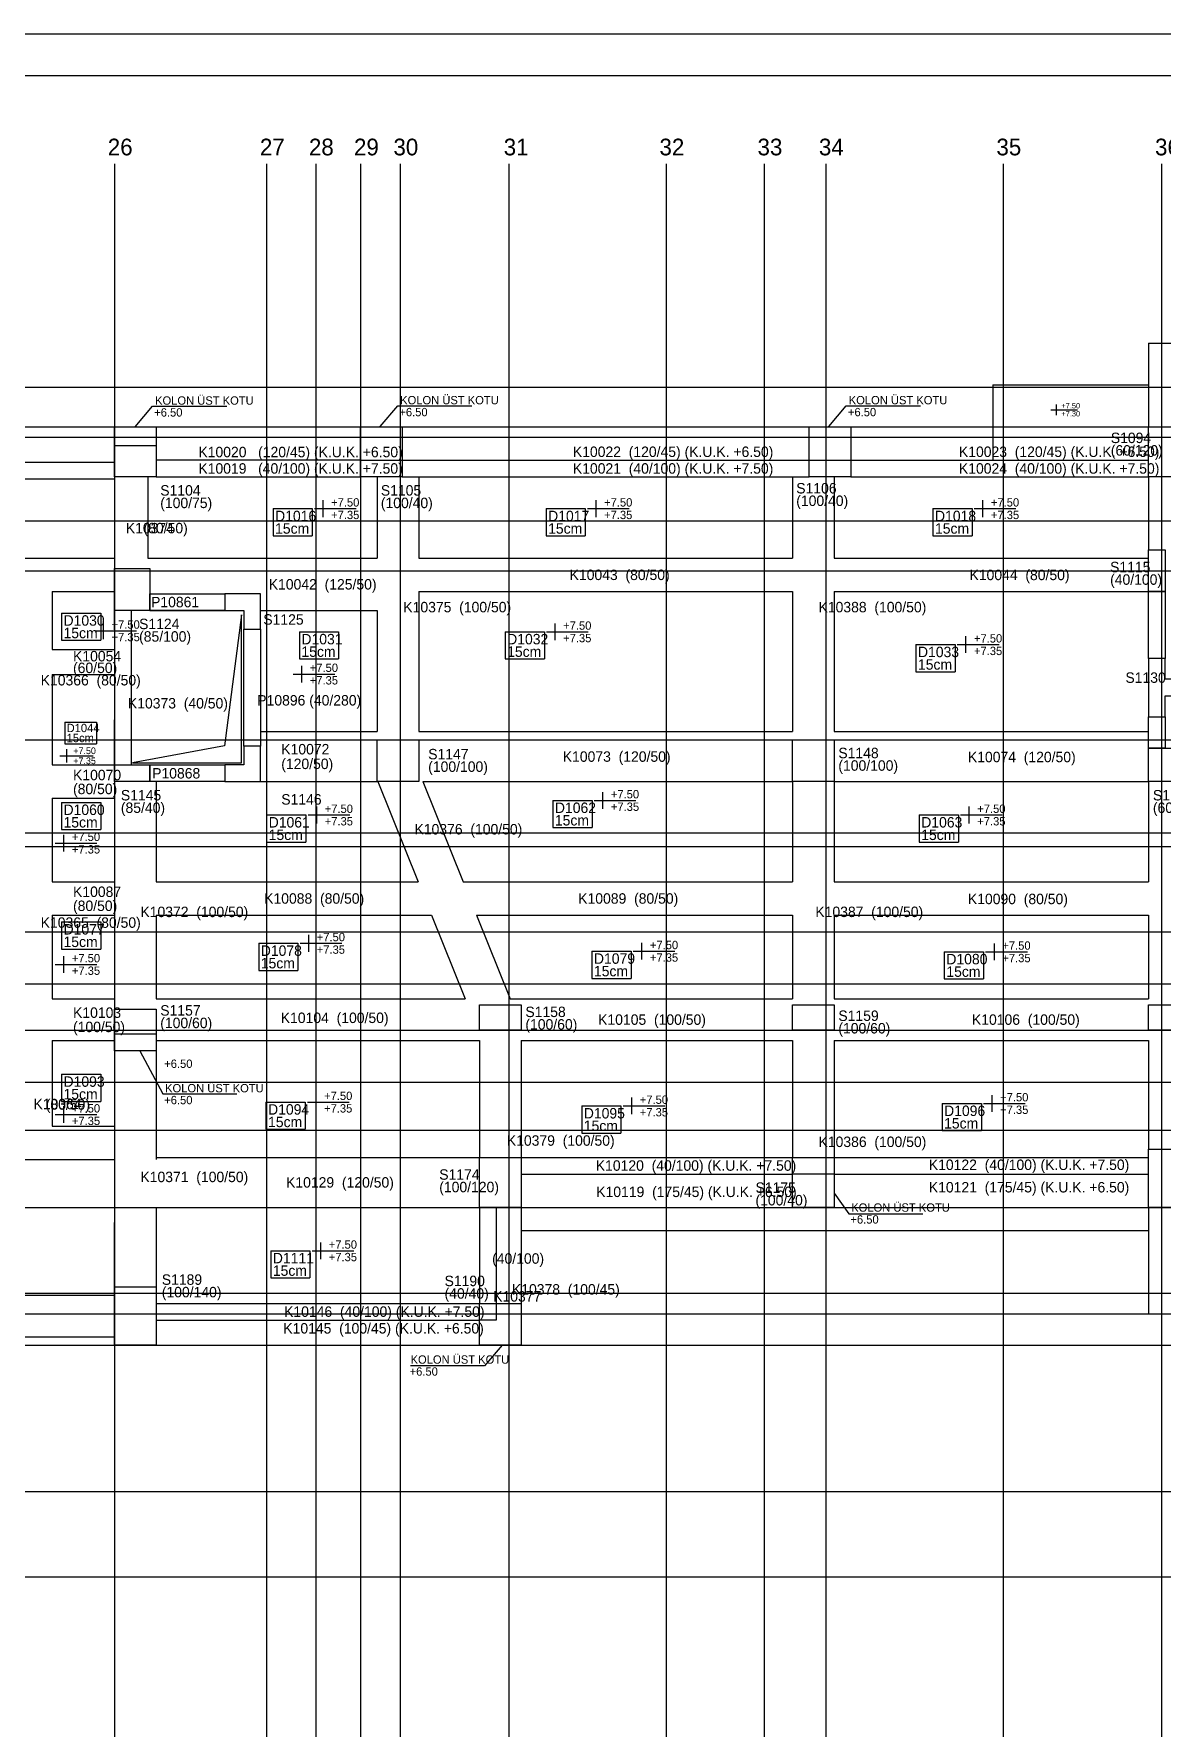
# Model space of a CAD drawing. Header units: millimetres. Extents: x -471670 to -452584, y -75378 to -66578.
# Drawn here: x -462134 to -459431, y -70636 to -66578 of the extents above; entities that cross this region are included whole.
import ezdxf

# ---------------------------------------------------------------- set-up
doc = ezdxf.new("R2010")
doc.units = ezdxf.units.MM
for name, color, linetype in [('KM Aks', 7, 'Continuous'), ('KM Döşeme Markası', 7, 'Continuous'), ('KM Döşeme Şaft', 7, 'Continuous'), ('KM Kesit Simge', 7, 'Continuous'), ('KM Kiriş', 7, 'Continuous'), ('KM Kiriş Markası', 7, 'Continuous'), ('KM Kolon', 7, 'Continuous'), ('KM Kolon Markası', 7, 'Continuous'), ('KM Perde', 7, 'Continuous'), ('KM Perde Markası', 7, 'Continuous'), ('LGP-SLAB2', 7, 'Continuous'), ('REBAR_DET2', 7, 'Continuous'), ('REBAR_DET3', 7, 'Continuous'), ('TABLO', 7, 'Continuous'), ('VM Aks Markası', 7, 'Continuous'), ('VM Kolon İzi', 7, 'Continuous')]:
    doc.layers.add(name, color=color, linetype=linetype)

msp = doc.modelspace()

# ---------------------------------------------------------------- linework, layer by layer
at = {"layer": 'KM Aks'}
for p, q in [((-461941.6, -66888.6), (-461941.6, -74043.9)), ((-461576.6, -66888.6), (-461576.6, -74043.9)), ((-461459.1, -66888.6), (-461459.1, -74043.9)), ((-461351.6, -66888.6), (-461351.6, -74043.9)), ((-461256.6, -66888.6), (-461256.6, -74043.9)), ((-460996.6, -66888.6), (-460996.6, -74043.9)), ((-460619.1, -66888.6), (-460619.1, -74043.9)), ((-460384.1, -66888.6), (-460384.1, -74043.9)), ((-460236.6, -66888.6), (-460236.6, -74043.9)), ((-459811.6, -66888.6), (-459811.6, -74043.9)), ((-459432.1, -66888.6), (-459432.1, -74043.9)), ((-469386.6, -67423.6), (-455515.4, -67423.6)), ((-469386.6, -67543.6), (-455515.4, -67543.6)), ((-469386.6, -67743.6), (-455515.4, -67743.6)), ((-469386.6, -67863.6), (-455515.4, -67863.6)), ((-469386.6, -68268.6), (-455515.4, -68268.6)), ((-469386.6, -68523.6), (-455515.4, -68523.6)), ((-469386.6, -68728.6), (-455515.4, -68728.6)), ((-469386.6, -68852.6), (-455515.4, -68852.6)), ((-469386.6, -68963.6), (-455515.4, -68963.6)), ((-469386.6, -69088.6), (-455515.4, -69088.6)), ((-469386.6, -69203.6), (-455515.4, -69203.6)), ((-469386.6, -69388.6), (-455515.4, -69388.6)), ((-469386.6, -69593.6), (-455515.4, -69593.6)), ((-469386.6, -69643.6), (-455515.4, -69643.6)), ((-469386.6, -69718.6), (-455515.4, -69718.6)), ((-469386.6, -70068.6), (-455515.4, -70068.6)), ((-469386.6, -70273.6), (-455515.4, -70273.6))]:
    msp.add_line(p, q, dxfattribs=at)
at = {"layer": 'KM Döşeme Şaft'}
msp.add_lwpolyline([(-461636.7, -67968.8), (-461677.8, -68282.8), (-461897.9, -68323.6), (-461636.7, -68323.6)], close=True, dxfattribs=at)
at = {"layer": 'KM Kesit Simge'}
msp.add_line((-469035.7, -68491.3), (-455948, -68491.3), dxfattribs=at)
at = {"layer": 'KM Kiriş'}
for p, q in [((-459463.6, -67318.5), (-458436.6, -67318.5)), ((-459463.6, -67318.5), (-459463.6, -67518.5)), ((-459836.6, -67418.5), (-459836.6, -67598.5)), ((-459836.6, -67418.5), (-459463.6, -67418.5)), ((-463001.6, -67518.5), (-461941.6, -67518.5)), ((-461941.6, -67518.5), (-461211.6, -67518.5)), ((-461256.6, -67518.5), (-460236.6, -67518.5)), ((-460316.6, -67518.5), (-459836.6, -67518.5)), ((-459836.6, -67518.5), (-459463.6, -67518.5)), ((-463001.5, -67603.5), (-461941.7, -67603.5)), ((-461351.6, -67598.5), (-461841.6, -67598.5)), ((-461251.6, -67598.5), (-460276.6, -67598.5)), ((-460176.6, -67598.5), (-459463.6, -67598.5)), ((-463001.5, -67643.5), (-461941.6, -67643.5)), ((-463001.5, -67643.5), (-461941.6, -67643.5)), ((-461941.6, -67643.5), (-461941.6, -67833.5)), ((-461861.6, -67638.6), (-461861.6, -67833.5)), ((-461841.7, -67638.5), (-461351.6, -67638.5)), ((-461841.7, -67638.5), (-461351.6, -67638.5)), ((-461311.6, -67638.6), (-461311.6, -67833.5)), ((-461251.6, -67638.5), (-460276.6, -67638.5)), ((-461211.6, -67638.5), (-460316.6, -67638.5)), ((-461211.6, -67638.5), (-461211.6, -67833.5)), ((-460316.6, -67638.5), (-460316.6, -67833.5)), ((-460216.6, -67638.6), (-460216.6, -67833.5)), ((-460176.6, -67638.5), (-459463.6, -67638.5)), ((-460176.6, -67638.5), (-459463.6, -67638.5)), ((-459463.6, -67638.5), (-459463.6, -67813.5)), ((-462767.6, -67833.5), (-462090.6, -67833.5)), ((-462170.6, -67833.5), (-461941.6, -67833.5)), ((-461861.6, -67833.5), (-461311.6, -67833.5)), ((-461211.6, -67833.5), (-460316.6, -67833.5)), ((-460216.6, -67833.5), (-459463.6, -67833.5)), ((-462090.6, -67913.5), (-461941.7, -67913.5)), ((-462090.6, -67913.5), (-462090.6, -68052)), ((-461211.6, -67913.5), (-460316.6, -67913.5)), ((-461211.6, -67913.5), (-461211.6, -68248.5)), ((-460316.6, -67913.5), (-460316.6, -68248.5)), ((-460216.6, -67913.5), (-459463.6, -67913.5)), ((-460216.6, -67913.5), (-460216.6, -68248.5)), ((-461941.7, -67958.4), (-461941.6, -68052)), ((-461901.6, -67958.4), (-461901.6, -68112)), ((-461856.7, -67958.5), (-461631.6, -67958.5)), ((-461591.6, -67958.5), (-461311.6, -67958.5)), ((-461311.6, -67958.5), (-461311.6, -68248.5)), ((-462090.6, -68052), (-461941.6, -68052)), ((-461901.6, -68052), (-461901.6, -68328.4)), ((-462090.6, -68112), (-461941.6, -68112)), ((-462090.6, -68112), (-462090.6, -68328.6)), ((-461941.6, -68112), (-461941.7, -68328.4)), ((-461591.6, -68248.5), (-461311.6, -68248.5)), ((-461211.6, -68248.5), (-460316.6, -68248.5)), ((-460216.6, -68248.5), (-459463.6, -68248.5)), ((-462090.6, -68328.6), (-461941.7, -68328.6)), ((-461841.6, -68368.6), (-461841.6, -68608.5)), ((-461591.6, -68368.6), (-461311.6, -68368.6)), ((-461310.5, -68368.6), (-461213.7, -68608.5)), ((-461202.7, -68368.6), (-460316.6, -68368.6)), ((-461202.7, -68368.6), (-461105.9, -68608.5)), ((-460316.6, -68368.6), (-460316.6, -68608.5)), ((-460216.6, -68368.6), (-459463.7, -68368.6)), ((-460216.6, -68368.6), (-460216.6, -68608.5)), ((-459463.7, -68368.6), (-459463.1, -68608.5)), ((-462090.6, -68408.5), (-461941.6, -68408.5)), ((-462090.6, -68408.5), (-462090.6, -68608.5)), ((-461941.6, -68408.5), (-461941.6, -68608.5)), ((-462090.6, -68608.5), (-461941.6, -68608.5)), ((-461841.6, -68608.5), (-461213.7, -68608.5)), ((-461105.9, -68608.5), (-460316.6, -68608.5)), ((-460216.6, -68608.5), (-459463.1, -68608.5)), ((-462090.6, -68688.5), (-461941.6, -68688.5)), ((-462090.6, -68688.5), (-462090.6, -68888.6)), ((-461941.6, -68688.5), (-461941.6, -68888.6)), ((-461841.6, -68688.5), (-461181.4, -68688.5)), ((-461841.6, -68688.5), (-461841.6, -68888.6)), ((-461181.4, -68688.5), (-461100.8, -68888.6)), ((-461073.6, -68688.5), (-460316.6, -68688.5)), ((-461073.6, -68688.5), (-460992.9, -68888.6)), ((-460316.6, -68688.5), (-460316.6, -68888.6)), ((-460216.6, -68688.5), (-459463.1, -68688.5)), ((-460216.6, -68688.5), (-460216.6, -68888.6)), ((-459463.1, -68688.5), (-459463.1, -68888.6)), ((-462090.6, -68888.6), (-461941.6, -68888.6)), ((-461841.6, -68888.6), (-461100.8, -68888.6)), ((-460992.9, -68888.6), (-460316.6, -68888.6)), ((-460216.6, -68888.6), (-459463.1, -68888.6)), ((-462090.6, -68988.6), (-461941.6, -68988.6)), ((-462090.6, -68988.6), (-462090.6, -69193.6)), ((-461941.6, -68988.6), (-461941.6, -69193.6)), ((-461841.6, -68988.6), (-461066.6, -68988.6)), ((-461841.6, -68988.6), (-461841.6, -69273.6)), ((-461066.6, -68988.6), (-461066.6, -69268.6)), ((-460966.6, -68988.6), (-460316.6, -68988.6)), ((-460966.6, -68988.6), (-460966.6, -69443.6)), ((-460316.6, -68988.6), (-460316.6, -69268.6)), ((-460216.6, -68988.6), (-459463.1, -68988.6)), ((-460216.6, -68988.6), (-460216.6, -69268.6)), ((-459463.1, -68988.6), (-459463.6, -69248.7)), ((-462090.6, -69193.6), (-461941.6, -69193.6)), ((-461841.6, -69193.6), (-461841.6, -69268.6)), ((-461941.6, -69268.6), (-461941.7, -69578.6)), ((-461841.6, -69268.6), (-461066.6, -69268.6)), ((-461006.6, -69268.6), (-460316.6, -69268.6)), ((-460966.6, -69268.6), (-460316.6, -69268.6)), ((-460216.6, -69268.6), (-459463.6, -69268.6)), ((-460216.6, -69268.6), (-459463.6, -69268.6)), ((-462767.6, -69273.6), (-462090.6, -69273.6)), ((-462170.6, -69273.6), (-461941.6, -69273.6)), ((-461941.6, -69273.6), (-461941.6, -69388.6)), ((-460966.6, -69308.6), (-460316.6, -69308.6)), ((-460216.6, -69308.6), (-459463.6, -69308.6)), ((-461841.6, -69388.6), (-461841.7, -69578.6)), ((-461841.6, -69388.6), (-461066.6, -69388.6)), ((-461066.6, -69388.6), (-461066.7, -69618.5)), ((-461066.6, -69388.6), (-461066.6, -69618.6)), ((-461026.6, -69388.6), (-461026.7, -69618.5)), ((-459463.6, -69388.7), (-459463.1, -69643.6)), ((-460966.6, -69443.6), (-460266.6, -69443.6)), ((-460966.6, -69443.6), (-460966.6, -69718.6)), ((-460266.6, -69443.6), (-459463.1, -69443.6)), ((-463001.5, -69598.6), (-461941.7, -69598.6)), ((-461841.7, -69618.6), (-461066.7, -69618.6)), ((-461841.7, -69618.6), (-461066.7, -69618.6)), ((-461841.7, -69658.6), (-461066.7, -69658.6)), ((-459463.1, -69643.6), (-458436.6, -69643.6)), ((-463001.5, -69698.6), (-461941.7, -69698.6)), ((-461841.7, -69718.6), (-460966.6, -69718.6))]:
    msp.add_line(p, q, dxfattribs=at)
at = {"layer": 'KM Kolon'}
for points in [[(-461941.6, -67518.5), (-461841.6, -67518.5), (-461841.6, -67638.5), (-461941.6, -67638.5)], [(-461351.6, -67518.5), (-461251.6, -67518.5), (-461251.6, -67638.5), (-461351.6, -67638.5)], [(-460276.6, -67518.5), (-460176.6, -67518.5), (-460176.6, -67638.5), (-460276.6, -67638.5)], [(-459463.6, -67518.5), (-459403.6, -67518.5), (-459403.6, -67638.5), (-459463.6, -67638.5)], [(-459463.6, -67518.5), (-459363.6, -67518.5), (-459363.6, -67638.5), (-459463.6, -67638.5)], [(-461941.6, -67563.5), (-461841.6, -67563.5), (-461841.6, -67638.5), (-461941.6, -67638.5)], [(-461351.6, -67598.5), (-461251.6, -67598.5), (-461251.6, -67638.5), (-461351.6, -67638.5)], [(-460276.6, -67598.5), (-460176.6, -67598.5), (-460176.6, -67638.5), (-460276.6, -67638.5)], [(-459463.6, -67813.5), (-459423.6, -67813.5), (-459423.6, -67913.5), (-459463.6, -67913.5)], [(-461941.6, -67858.4), (-461856.6, -67858.4), (-461856.6, -67958.4), (-461941.6, -67958.4)], [(-461676.6, -67918.5), (-461676.6, -67958.5), (-461631.6, -67958.5), (-461631.6, -68003.5), (-461591.6, -68003.5), (-461591.6, -67918.5)], [(-459423.6, -68073.5), (-459463.6, -68073.5), (-459463.6, -68213.5), (-459423.6, -68213.5), (-459423.6, -68163.5), (-459373.6, -68163.5), (-459373.6, -68123.5), (-459423.6, -68123.5)], [(-461591.6, -68283.5), (-461631.6, -68283.5), (-461631.6, -68328.5), (-461676.6, -68328.5), (-461676.6, -68368.6), (-461591.6, -68368.6)], [(-461311.6, -68268.5), (-461211.6, -68268.5), (-461211.6, -68368.6), (-461311.6, -68368.6)], [(-460316.6, -68268.5), (-460216.6, -68268.5), (-460216.6, -68368.6), (-460316.6, -68368.6)], [(-459463.6, -68288.6), (-459403.6, -68288.6), (-459403.6, -68368.6), (-459463.6, -68368.6)], [(-461941.6, -68328.6), (-461856.6, -68328.6), (-461856.6, -68368.6), (-461941.6, -68368.6)], [(-461066.6, -68903.6), (-460966.6, -68903.6), (-460966.6, -68963.6), (-461066.6, -68963.6)], [(-460316.6, -68903.6), (-460216.6, -68903.6), (-460216.6, -68963.6), (-460316.6, -68963.6)], [(-459463.6, -68903.6), (-459363.6, -68903.6), (-459363.6, -68963.6), (-459463.6, -68963.6)], [(-461941.6, -68913.6), (-461841.6, -68913.6), (-461841.6, -68973.6), (-461941.6, -68973.6)], [(-461941.6, -68913.6), (-461841.6, -68913.6), (-461841.6, -69013.6), (-461941.6, -69013.6)], [(-461066.6, -69268.6), (-460966.6, -69268.6), (-460966.6, -69388.6), (-461066.6, -69388.6)], [(-460316.6, -69268.6), (-460216.6, -69268.6), (-460216.6, -69308.6), (-460316.6, -69308.6)], [(-460316.6, -69268.6), (-460216.6, -69268.6), (-460216.6, -69388.6), (-460316.6, -69388.6)], [(-459463.6, -69248.6), (-459363.6, -69248.6), (-459363.6, -69388.6), (-459463.6, -69388.6)], [(-461941.6, -69578.6), (-461841.6, -69578.6), (-461841.6, -69718.6), (-461941.6, -69718.6)], [(-461066.6, -69618.6), (-461026.6, -69618.6), (-461026.6, -69658.6), (-461066.6, -69658.6)], [(-461066.6, -69618.6), (-460966.6, -69618.6), (-460966.6, -69718.6), (-461066.6, -69718.6)]]:
    msp.add_lwpolyline(points, close=True, dxfattribs=at)
at = {"layer": 'KM Perde'}
for points in [[(-461856.7, -67918.5), (-461676.6, -67918.5), (-461676.6, -67958.5), (-461856.7, -67958.5)], [(-459423.6, -67913.5), (-459423.6, -68073.5), (-459463.6, -68073.5), (-459463.6, -67913.5)], [(-461591.6, -68003.5), (-461591.6, -68283.5), (-461631.6, -68283.5), (-461631.6, -68003.5)], [(-459423.6, -68213.5), (-459423.6, -68288.7), (-459463.7, -68288.7), (-459463.6, -68213.5)], [(-461856.7, -68328.6), (-461676.6, -68328.6), (-461676.6, -68368.6), (-461856.7, -68368.6)]]:
    msp.add_lwpolyline(points, close=True, dxfattribs=at)
at = {"layer": 'LGP-SLAB2'}
for p, q in [((-459697.6, -67477.9), (-459633.6, -67477.9)), ((-459684.8, -67465.1), (-459684.8, -67490.7)), ((-461561.4, -67714.8), (-461467.2, -67714.8)), ((-461561.4, -67714.8), (-461561.4, -67779.8)), ((-461467.2, -67714.8), (-461467.2, -67779.8)), ((-460907.1, -67714.8), (-460813, -67714.8)), ((-460907.1, -67714.8), (-460907.1, -67779.8)), ((-460813, -67714.8), (-460813, -67779.8)), ((-459980, -67714.8), (-459886, -67714.8)), ((-459980, -67714.8), (-459980, -67779.8)), ((-459886, -67714.8), (-459886, -67779.8)), ((-461561.4, -67779.8), (-461467.2, -67779.8)), ((-460907.1, -67779.8), (-460813, -67779.8)), ((-459980, -67779.8), (-459886, -67779.8)), ((-462068.4, -67965.1), (-461974.2, -67965.1)), ((-462068.4, -67965.1), (-462068.4, -68030.1)), ((-461974.2, -67965.1), (-461974.2, -68030.1)), ((-461498.3, -68009.8), (-461404.2, -68009.8)), ((-461498.3, -68009.8), (-461498.3, -68074.8)), ((-461404.2, -68009.8), (-461404.2, -68074.8)), ((-461005.3, -68009.8), (-460911.1, -68009.8)), ((-461005.3, -68009.8), (-461005.3, -68074.8)), ((-460911.1, -68009.8), (-460911.1, -68074.8)), ((-462068.4, -68030.1), (-461974.2, -68030.1)), ((-460020.8, -68040.5), (-459926.6, -68040.5)), ((-460020.8, -68040.5), (-460020.8, -68105.5)), ((-459926.6, -68040.5), (-459926.6, -68105.5)), ((-461498.3, -68074.8), (-461404.2, -68074.8)), ((-461005.3, -68074.8), (-460911.1, -68074.8)), ((-460020.8, -68105.5), (-459926.6, -68105.5)), ((-462060, -68226.1), (-461984.7, -68226.1)), ((-462060, -68226.1), (-462060, -68278.1)), ((-461984.7, -68226.1), (-461984.7, -68278.1)), ((-462060, -68278.1), (-461984.7, -68278.1)), ((-460890.9, -68413.7), (-460796.7, -68413.7)), ((-460890.9, -68413.7), (-460890.9, -68478.7)), ((-460796.7, -68413.7), (-460796.7, -68478.7)), ((-462068.4, -68418.5), (-461974.1, -68418.5)), ((-462068.4, -68418.5), (-462068.4, -68483.5)), ((-461974.1, -68418.5), (-461974.1, -68483.5)), ((-461576.7, -68448.5), (-461482.5, -68448.5)), ((-461576.7, -68448.5), (-461576.7, -68513.5)), ((-461482.5, -68448.5), (-461482.5, -68513.5)), ((-460013, -68448.5), (-459918.7, -68448.5)), ((-460013, -68448.5), (-460013, -68513.5)), ((-459918.7, -68448.5), (-459918.7, -68513.5)), ((-462068.4, -68483.5), (-461974.1, -68483.5)), ((-460890.9, -68478.7), (-460796.7, -68478.7)), ((-461576.7, -68513.5), (-461482.5, -68513.5)), ((-460013, -68513.5), (-459918.7, -68513.5)), ((-462068.4, -68704.8), (-461974.2, -68704.8)), ((-462068.4, -68704.8), (-462068.4, -68769.8)), ((-461974.2, -68704.8), (-461974.2, -68769.8)), ((-462068.4, -68769.8), (-461974.2, -68769.8)), ((-461595.7, -68755.9), (-461501.6, -68755.9)), ((-461595.7, -68755.9), (-461595.7, -68820.9)), ((-461501.6, -68755.9), (-461501.6, -68820.9)), ((-460797.3, -68774.9), (-460703.2, -68774.9)), ((-460797.3, -68774.9), (-460797.3, -68839.9)), ((-460703.2, -68774.9), (-460703.2, -68839.9)), ((-459952.8, -68776.2), (-459858.6, -68776.2)), ((-459952.8, -68776.2), (-459952.8, -68841.2)), ((-459858.6, -68776.2), (-459858.6, -68841.2)), ((-461595.7, -68820.9), (-461501.6, -68820.9)), ((-460797.3, -68839.9), (-460703.2, -68839.9)), ((-459952.8, -68841.2), (-459858.6, -68841.2)), ((-462068.4, -69069.5), (-461974.2, -69069.5)), ((-462068.4, -69069.5), (-462068.4, -69134.5)), ((-461974.2, -69069.5), (-461974.2, -69134.5)), ((-462068.4, -69134.5), (-461974.2, -69134.5)), ((-461578.2, -69136.2), (-461484, -69136.2)), ((-461578.2, -69136.2), (-461578.2, -69201.2)), ((-461484, -69136.2), (-461484, -69201.2)), ((-460821.6, -69145.4), (-460727.5, -69145.4)), ((-460821.6, -69145.4), (-460821.6, -69210.4)), ((-460727.5, -69145.4), (-460727.5, -69210.4)), ((-459958.2, -69139.5), (-459863.9, -69139.5)), ((-459958.2, -69139.5), (-459958.2, -69204.5)), ((-459863.9, -69139.5), (-459863.9, -69204.5)), ((-461578.2, -69201.2), (-461484, -69201.2)), ((-460821.6, -69210.4), (-460727.5, -69210.4)), ((-459958.2, -69204.5), (-459863.9, -69204.5)), ((-461566.8, -69492.3), (-461472.8, -69492.3)), ((-461566.8, -69492.3), (-461566.8, -69557.3)), ((-461472.8, -69492.3), (-461472.8, -69557.3)), ((-461566.8, -69557.3), (-461472.8, -69557.3))]:
    msp.add_line(p, q, dxfattribs=at)
at = {"layer": 'REBAR_DET2'}
for p, q in [((-461462.2, -67714.8), (-461362.2, -67714.8)), ((-461442.2, -67694.8), (-461442.2, -67734.8)), ((-460808, -67714.8), (-460708, -67714.8)), ((-460788, -67694.8), (-460788, -67734.8)), ((-459881, -67714.8), (-459781, -67714.8)), ((-459861, -67694.8), (-459861, -67734.8)), ((-461988.3, -68007.3), (-461888.3, -68007.3)), ((-461968.3, -67987.3), (-461968.3, -68027.3)), ((-460906.1, -68009.8), (-460806.1, -68009.8)), ((-460886.1, -67989.8), (-460886.1, -68029.8)), ((-459921.6, -68040.5), (-459821.6, -68040.5)), ((-459901.6, -68020.5), (-459901.6, -68060.5)), ((-461493.3, -68090.9), (-461493.3, -68130.9)), ((-461513.3, -68110.9), (-461413.3, -68110.9)), ((-462056, -68290.7), (-462056, -68322.7)), ((-462072, -68306.7), (-461992, -68306.7)), ((-460791.7, -68413.7), (-460691.7, -68413.7)), ((-460771.7, -68393.7), (-460771.7, -68433.7)), ((-461477.5, -68448.5), (-461377.5, -68448.5)), ((-461457.5, -68428.5), (-461457.5, -68468.5)), ((-459913.7, -68448.5), (-459813.7, -68448.5)), ((-459893.7, -68428.5), (-459893.7, -68468.5)), ((-462063.4, -68495.8), (-462063.4, -68535.8)), ((-462083.4, -68515.8), (-461983.4, -68515.8)), ((-461476.6, -68735.9), (-461476.6, -68775.9)), ((-461496.6, -68755.9), (-461396.6, -68755.9)), ((-460698.2, -68774.9), (-460598.2, -68774.9)), ((-460678.2, -68754.9), (-460678.2, -68794.9)), ((-459853.6, -68776.2), (-459753.6, -68776.2)), ((-459833.6, -68756.2), (-459833.6, -68796.2)), ((-462083.4, -68806.4), (-461983.4, -68806.4)), ((-462063.4, -68786.4), (-462063.4, -68826.4)), ((-462063.4, -69146.1), (-462063.4, -69186.1)), ((-461479, -69136.2), (-461379, -69136.2)), ((-461459, -69116.2), (-461459, -69156.2)), ((-460722.5, -69145.4), (-460622.5, -69145.4)), ((-460702.5, -69125.4), (-460702.5, -69165.4)), ((-459858.9, -69139.5), (-459758.9, -69139.5)), ((-459838.9, -69119.5), (-459838.9, -69159.5)), ((-462083.4, -69166.1), (-461983.4, -69166.1)), ((-461467.8, -69492.3), (-461367.8, -69492.3)), ((-461447.8, -69472.3), (-461447.8, -69512.3))]:
    msp.add_line(p, q, dxfattribs=at)
at = {"layer": 'TABLO'}
for points in [[(-469669.6, -66577.6), (-452583.6, -66577.6), (-452583.6, -75377.6), (-469669.6, -75377.6)], [(-469569.6, -66677.6), (-452683.6, -66677.6), (-452683.6, -75277.6), (-469569.6, -75277.6)]]:
    msp.add_lwpolyline(points, close=True, dxfattribs=at)
at = {"layer": 'VM Kolon İzi'}
for points in [[(-461891.6, -67518.5), (-461849.8, -67469), (-461672.4, -67469)], [(-461304.3, -67517.7), (-461262.5, -67468.2), (-461085.1, -67468.2)], [(-460229.3, -67517.7), (-460187.5, -67468.2), (-460010.1, -67468.2)], [(-461880.9, -69013.6), (-461825.8, -69116), (-461648.4, -69116)], [(-460216.3, -69354.4), (-460181.5, -69403.9), (-460004.1, -69403.9)], [(-461012.6, -69718.6), (-461054.4, -69768.1), (-461231.8, -69768.1)]]:
    msp.add_lwpolyline(points, dxfattribs=at)

# ---------------------------------------------------------------- texts
at = {"layer": 'KM Döşeme Markası'}
for s, height, p in [('+7.50', 12.8, (-459672, -67474.7)), ('+7.30', 12.8, (-459672, -67493.9)), ('D1016', 25, (-461556.4, -67744.8)), ('D1017', 25, (-460902.1, -67744.8)), ('D1018', 25, (-459975, -67744.8)), ('15cm', 25, (-461556.4, -67774.8)), ('15cm', 25, (-460902.1, -67774.8)), ('15cm', 25, (-459975, -67774.8)), ('D1030', 25, (-462063.4, -67995.1)), ('15cm', 25, (-462063.4, -68025.1)), ('15cm', 25, (-461493.3, -68069.8)), ('D1031', 25, (-461493.3, -68039.8)), ('15cm', 25, (-461000.3, -68069.8)), ('D1032', 25, (-461000.3, -68039.8)), ('D1033', 25, (-460015.8, -68070.5)), ('15cm', 25, (-460015.8, -68100.5)), ('15cm', 20, (-462056, -68274.1)), ('D1044', 20, (-462056, -68250.1)), ('15cm', 25, (-462063.4, -68478.5)), ('D1060', 25, (-462063.4, -68448.5)), ('D1061', 25, (-461571.7, -68478.5)), ('15cm', 25, (-460885.9, -68473.7)), ('D1062', 25, (-460885.9, -68443.7)), ('D1063', 25, (-460008, -68478.5)), ('15cm', 25, (-461571.7, -68508.5)), ('15cm', 25, (-460008, -68508.5)), ('15cm', 25, (-462063.4, -68764.8)), ('D1077', 25, (-462063.4, -68734.8)), ('D1078', 25, (-461590.7, -68785.9)), ('D1079', 25, (-460792.3, -68804.9)), ('D1080', 25, (-459947.8, -68806.2)), ('15cm', 25, (-461590.7, -68815.9)), ('15cm', 25, (-460792.3, -68834.9)), ('15cm', 25, (-459947.8, -68836.2)), ('15cm', 25, (-462063.4, -69129.5)), ('D1093', 25, (-462063.4, -69099.5)), ('D1094', 25, (-461573.2, -69166.2)), ('D1096', 25, (-459953.2, -69169.5)), ('15cm', 25, (-461573.2, -69196.2)), ('15cm', 25, (-460816.6, -69205.4)), ('D1095', 25, (-460816.6, -69175.4)), ('15cm', 25, (-459953.2, -69199.5)), ('D1111', 25, (-461561.8, -69522.3)), ('15cm', 25, (-461561.8, -69552.3))]:
    msp.add_text(s, height=height, dxfattribs=at).set_placement(p)
at = {"layer": 'KM Kiriş Markası'}
for s, p in [('K10020   (120/45) (K.U.K. +6.50)', (-461740.2, -67591.7)), ('K10019   (40/100) (K.U.K. +7.50) ', (-461740.2, -67631)), ('K10022  (120/45) (K.U.K. +6.50)', (-460842.8, -67591)), ('K10021  (40/100) (K.U.K. +7.50) ', (-460842.8, -67631)), ('K10023  (120/45) (K.U.K. +6.50)', (-459917.7, -67591)), ('K10024  (40/100) (K.U.K. +7.50) ', (-459917.7, -67631)), ('K10374', (-461914.1, -67773.9)), ('(80/50)', (-461871.6, -67773.9)), ('K10042  (125/50)', (-461571.6, -67908.5)), ('K10043  (80/50)', (-460850.6, -67885.8)), ('K10044  (80/50)', (-459892.3, -67886)), ('K10375  (100/50)', (-461249.1, -67963.1)), ('K10388  (100/50)', (-460254.1, -67963.1)), ('(60/50)', (-462040.6, -68108.6)), ('K10054', (-462040.6, -68080.6)), ('K10366  (80/50)', (-462118.1, -68138.2)), ('K10373  (40/50)', (-461909.1, -68193.4)), ('K10072', (-461541.6, -68303.4)), ('K10073  (120/50)', (-460867, -68321.1)), ('(120/50)', (-461541.6, -68338.5)), ('K10074  (120/50)', (-459896.2, -68322.1)), ('(80/50)', (-462040.6, -68398.6)), ('K10070', (-462040.6, -68365.3)), ('K10376  (100/50)', (-461222.3, -68495.1)), ('K10087', (-462040.6, -68644.9)), ('(80/50)', (-462040.6, -68678.5)), ('K10088  (80/50)', (-461582.6, -68661)), ('K10089  (80/50)', (-460830, -68661)), ('K10090  (80/50)', (-459896.2, -68662.1)), ('K10365  (80/50)', (-462118.1, -68718.7)), ('K10372  (100/50)', (-461879.1, -68693.1)), ('K10387  (100/50)', (-460261.7, -68693)), ('(100/50)', (-462040.6, -68968.6)), ('K10103', (-462040.6, -68934.4)), ('K10104  (100/50)', (-461542.8, -68946.8)), ('K10105  (100/50)', (-460782.3, -68951.1)), ('K10106  (100/50)', (-459886.5, -68951.1)), ('K10364', (-462135.4, -69153.3)), ('(80/50)', (-462106, -69154.4)), ('K10379  (100/50)', (-461001, -69240.7)), ('K10386  (100/50)', (-460254.1, -69243.8)), ('K10371  (100/50)', (-461879.1, -69327.9)), ('K10120  (40/100) (K.U.K. +7.50) ', (-460787.9, -69300.6)), ('K10122  (40/100) (K.U.K. +7.50) ', (-459989.8, -69298.8)), ('K10129  (120/50)', (-461530.1, -69341)), ('K10119  (175/45) (K.U.K. +6.50)', (-460786.8, -69363.6)), ('K10121  (175/45) (K.U.K. +6.50)', (-459989.8, -69352.6)), ('(40/100)', (-461036.3, -69523.3)), ('K10377', (-461033.8, -69614)), ('K10378  (100/45)', (-460988.8, -69597.2)), ('K10146  (40/100) (K.U.K. +7.50) ', (-461534.8, -69650.5)), ('K10145  (100/45) (K.U.K. +6.50)', (-461536.7, -69690.5))]:
    msp.add_text(s, height=25, dxfattribs=at).set_placement(p)
at = {"layer": 'KM Kolon Markası'}
for s, p in [('S1094', (-459553.7, -67557.7)), ('(60/120)', (-459553.7, -67587.7)), ('S1104', (-461831.6, -67683.5)), ('S1105', (-461303, -67683.5)), ('S1106', (-460307.5, -67678.4)), ('(100/40)', (-460307.5, -67708.4)), ('(100/75)', (-461831.6, -67713.5)), ('(100/40)', (-461303, -67713.5)), ('S1115', (-459555.4, -67867.1)), ('(40/100)', (-459555.4, -67897.1)), ('S1125', (-461584.6, -67992.7)), ('S1124', (-461882.3, -68003.4)), ('(85/100)', (-461882.3, -68033.4)), ('S1130', (-459518.7, -68132)), ('S1147', (-461189.5, -68315.2)), ('S1148', (-460206.6, -68312.5)), ('(100/100)', (-461189.5, -68345.2)), ('(100/100)', (-460206.6, -68342.5)), ('S1145', (-461926, -68413.6)), ('S1146', (-461541.6, -68423.6)), ('S1151', (-459452.8, -68413.6)), ('(85/40)', (-461926, -68443.6)), ('(60/80)', (-459452.8, -68443.6)), ('S1157', (-461831.6, -68929)), ('(100/60)', (-461831.6, -68959)), ('S1158', (-460956.6, -68932.5)), ('(100/60)', (-460956.6, -68962.5)), ('S1159', (-460206.6, -68941.8)), ('(100/60)', (-460206.6, -68971.8)), ('S1174', (-461163, -69322.1)), ('(100/120)', (-461163, -69352.1)), ('S1175', (-460405.2, -69353.6)), ('(100/40)', (-460405.2, -69383.6)), ('S1189', (-461827.9, -69573.8)), ('S1190', (-461150.3, -69577)), ('(100/140)', (-461827.9, -69603.8)), ('(40/40)', (-461150.3, -69607))]:
    msp.add_text(s, height=25, dxfattribs=at).set_placement(p)
at = {"layer": 'KM Perde Markası'}
for s, p in [('P10861 ', (-461853.6, -67951)), ('P10896 (40/280)', (-461599.1, -68186.3)), ('P10868 ', (-461851, -68361.1))]:
    msp.add_text(s, height=25, dxfattribs=at).set_placement(p)
at = {"layer": 'REBAR_DET3'}
for s, height, p in [('+7.50', 20, (-461422.2, -67709.8)), ('+7.35', 20, (-461422.2, -67739.8)), ('+7.50', 20, (-460768, -67709.8)), ('+7.35', 20, (-460768, -67739.8)), ('+7.50', 20, (-459841, -67709.8)), ('+7.35', 20, (-459841, -67739.8)), ('+7.50', 20, (-461948.3, -68002.3)), ('+7.50', 20, (-460866.1, -68004.8)), ('+7.35', 20, (-461948.3, -68032.3)), ('+7.35', 20, (-460866.1, -68034.8)), ('+7.50', 20, (-459881.6, -68035.5)), ('+7.35', 20, (-459881.6, -68065.5)), ('+7.50', 20, (-461473.3, -68105.9)), ('+7.35', 20, (-461473.3, -68135.9)), ('+7.50', 16, (-462040, -68302.7)), ('+7.35', 16, (-462040, -68326.7)), ('+7.50', 20, (-460751.7, -68408.7)), ('+7.50', 20, (-461437.5, -68443.6)), ('+7.35', 20, (-461437.5, -68473.5)), ('+7.35', 20, (-460751.7, -68438.7)), ('+7.50', 20, (-459873.7, -68443.6)), ('+7.35', 20, (-459873.7, -68473.5)), ('+7.50', 20, (-462043.4, -68510.8)), ('+7.35', 20, (-462043.4, -68540.8)), ('+7.50', 20, (-461456.6, -68750.9)), ('+7.50', 20, (-462043.4, -68801.4)), ('+7.35', 20, (-461456.6, -68780.9)), ('+7.50', 20, (-460658.2, -68769.9)), ('+7.35', 20, (-460658.2, -68799.9)), ('+7.50', 20, (-459813.6, -68771.2)), ('+7.35', 20, (-459813.6, -68801.2)), ('+7.35', 20, (-462043.4, -68831.4)), ('+7.50', 20, (-462043.4, -69161.1)), ('+7.50', 20, (-461439, -69131.2)), ('+7.35', 20, (-461439, -69161.2)), ('+7.50', 20, (-460682.5, -69140.4)), ('+7.50', 20, (-459818.9, -69134.5)), ('+7.35', 20, (-459818.9, -69164.5)), ('+7.35', 20, (-462043.4, -69191.1)), ('+7.35', 20, (-460682.5, -69170.4)), ('+7.50', 20, (-461427.8, -69487.3)), ('+7.35', 20, (-461427.8, -69517.3))]:
    msp.add_text(s, height=height, dxfattribs=at).set_placement(p)
at = {"layer": 'VM Aks Markası'}
for s, p in [('26', (-461957.3, -66868.6)), ('27', (-461592.8, -66868.6)), ('28', (-461475.3, -66868.6)), ('29', (-461367.3, -66868.6)), ('30', (-461272.8, -66868.6)), ('31', (-461008.5, -66868.6)), ('32', (-460635.3, -66868.6)), ('33', (-460400.3, -66868.6)), ('34', (-460253.2, -66868.6)), ('35', (-459827.8, -66868.6)), ('36', (-459447.7, -66868.6))]:
    msp.add_text(s, height=40, dxfattribs=at).set_placement(p)
at = {"layer": 'VM Kolon İzi'}
for s, p in [('KOLON ÜST KOTU', (-461844, -67465.8)), ('KOLON ÜST KOTU', (-461256.7, -67464.9)), ('KOLON ÜST KOTU', (-460181.7, -67464.9)), ('+6.50', (-461846, -67494.3)), ('+6.50', (-461258.6, -67493.5)), ('+6.50', (-460183.6, -67493.5)), ('+6.50', (-461822, -69054.3)), ('KOLON ÜST KOTU', (-461820, -69112.8)), ('+6.50', (-461822, -69141.3)), ('KOLON ÜST KOTU', (-460175.7, -69398.7)), ('+6.50', (-460177.7, -69427.2)), ('KOLON ÜST KOTU', (-461231.7, -69762.8)), ('+6.50', (-461234, -69791.4))]:
    msp.add_text(s, height=20, dxfattribs=at).set_placement(p)

doc.saveas('drawing.dxf')
